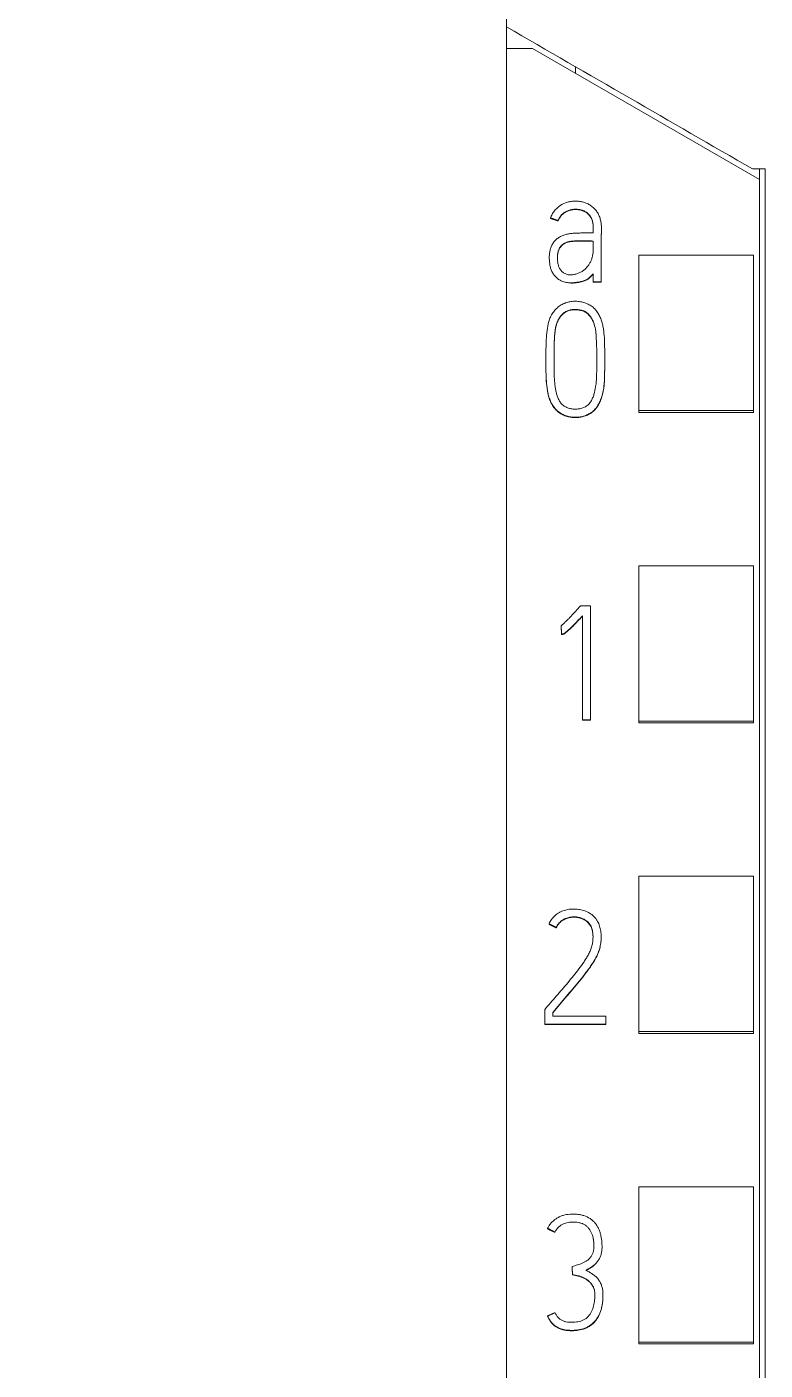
# Model space of a CAD drawing. Header units: millimetres. Extents: x 4134 to 7422, y 1400 to 3585.
# Drawn here: x 5137.9 to 5150.75, y 3337.47 to 3360.83 of the extents above; entities that cross this region are included whole.
import ezdxf

# ---------------------------------------------------------------- set-up
doc = ezdxf.new("R2010")
doc.units = ezdxf.units.MM
doc.layers.add('000-PI-Oprema', color=30, linetype='Continuous', lineweight=5)

# ---------------------------------------------------------------- blocks, each defined once
blk = doc.blocks.new('IM 155-5 PN ST - 6ES7155-5AA01-0AB0')
at = {"color": 0, "linetype": 'ByBlock', "lineweight": 0, "ltscale": 0.25}
blk.add_lwpolyline([(0, 147.007), (34.8, 147.007), (34.8, 0), (0, 0), (0, 147.007)], dxfattribs=at)
at = {"layer": '000-PI-Oprema', "color": 0, "linetype": 'ByBlock', "lineweight": 0}
blk.add_open_spline([(34.8, 8.007), (34.8, 8.859), (34.8, 10.524), (34.8, 12.857), (34.8, 14.973), (34.8, 17.743), (34.8, 21.643), (34.8, 27.557), (34.8, 37.017), (34.8, 50.127), (34.8, 67.357), (34.8, 85.999), (34.8, 103.048), (34.8, 118.245), (34.8, 128.598), (34.8, 136.94), (34.8, 141.966), (34.8, 145.414), (34.8, 147.007)], degree=3, knots=[0, 0, 0, 0, 0.018357, 0.035822, 0.050221, 0.063898, 0.09543, 0.134182, 0.191169, 0.299064, 0.416456, 0.562341, 0.701008, 0.784589, 0.890964, 0.925157, 0.965428, 1, 1, 1, 1], dxfattribs=at)
blk = doc.blocks.new('S7-1500 DI HF - 6ES7521-1BL00-0AB0')
at = {"layer": '000-PI-Oprema', "color": 0, "linetype": 'ByBlock', "lineweight": 0}
for p, q in [((0, 134.961), (0, 134.681)), ((0, 134.681), (0, 21.262)), ((0.45, 134.681), (0, 134.681)), ((0.45, 134.681), (4.4, 132.4)), ((1.2, 134.248), (1.2, 134.365)), ((4.5, 132.586), (4.278, 132.586)), ((4.5, 132.586), (4.278, 132.586)), ((4.4, 132.586), (4.4, 132.4)), ((4.4, 132.4), (4.4, 23.585)), ((0.768, 131.731), (0.768, 131.725)), ((0.901, 131.687), (0.901, 131.68)), ((1.508, 131.331), (1.508, 131.193)), ((1.652, 131.53), (1.652, 131.536)), ((2.3, 128.383), (2.3, 131.086)), ((4.3, 131.086), (2.3, 131.086)), ((4.3, 128.383), (4.3, 131.086)), ((0.745, 131.041), (0.745, 131.035)), ((1.508, 130.762), (1.508, 130.619)), ((1.508, 130.619), (1.508, 130.613)), ((1.508, 130.619), (1.65, 130.619)), ((1.65, 130.613), (1.508, 130.613)), ((1.65, 130.619), (1.65, 130.613)), ((0.685, 129.287), (0.685, 129.281)), ((1.709, 129.239), (1.709, 129.245)), ((2.3, 128.349), (2.3, 128.383)), ((4.3, 128.383), (2.3, 128.383)), ((4.3, 128.349), (2.3, 128.349)), ((4.3, 128.349), (4.3, 128.383)), ((2.3, 122.981), (2.3, 125.684)), ((4.3, 125.684), (2.3, 125.684)), ((4.3, 122.981), (4.3, 125.684)), ((1.461, 124.984), (1.286, 124.984)), ((1.322, 124.813), (1.322, 123.002)), ((1.461, 123.002), (1.461, 124.984)), ((0.95, 124.639), (0.95, 124.633)), ((0.959, 124.493), (0.959, 124.486)), ((1.322, 123.002), (1.461, 123.002)), ((1.322, 123.002), (1.322, 122.996)), ((1.461, 122.996), (1.322, 122.996)), ((1.461, 123.002), (1.461, 122.996)), ((2.3, 122.949), (2.3, 122.981)), ((4.3, 122.981), (2.3, 122.981)), ((4.3, 122.949), (2.3, 122.949)), ((4.3, 122.949), (4.3, 122.981)), ((2.3, 117.58), (2.3, 120.283)), ((4.3, 120.283), (2.3, 120.283)), ((4.3, 117.58), (4.3, 120.283)), ((0.74, 119.455), (0.74, 119.449)), ((0.865, 119.392), (0.865, 119.386)), ((1.647, 119.224), (1.647, 119.23)), ((0.665, 117.964), (0.665, 117.71)), ((0.804, 117.848), (0.804, 117.914)), ((1.73, 117.848), (0.804, 117.848)), ((1.73, 117.71), (1.73, 117.848)), ((0.665, 117.71), (0.665, 117.704)), ((0.665, 117.71), (1.73, 117.71)), ((1.73, 117.704), (0.665, 117.704)), ((1.73, 117.71), (1.73, 117.704)), ((2.3, 117.549), (2.3, 117.58)), ((4.3, 117.58), (2.3, 117.58)), ((4.3, 117.549), (2.3, 117.549)), ((4.3, 117.549), (4.3, 117.58)), ((2.3, 112.178), (2.3, 114.881)), ((4.3, 114.881), (2.3, 114.881)), ((4.3, 112.178), (4.3, 114.881)), ((0.716, 114.157), (0.716, 114.151)), ((0.844, 114.094), (0.844, 114.088)), ((1.662, 113.84), (1.662, 113.846)), ((1.141, 113.494), (1.141, 113.488)), ((1.149, 113.356), (1.149, 113.35)), ((1.679, 112.99), (1.679, 112.996)), ((0.716, 112.635), (0.716, 112.629)), ((2.3, 112.149), (2.3, 112.178)), ((4.3, 112.178), (2.3, 112.178)), ((4.3, 112.149), (2.3, 112.149)), ((4.3, 112.149), (4.3, 112.178))]:
    blk.add_line(p, q, dxfattribs=at)
for points in [[(4.278, 132.586), (2.852, 133.409), (1.426, 134.232), (0, 135.056)], [(1.652, 131.53), (1.652, 131.503), (1.651, 131.476), (1.65, 131.45)]]:
    blk.add_open_spline(points, degree=3, dxfattribs=at)
for points, knots in [([(4.5, 132.586), (4.5, 129.542), (4.5, 119.972), (4.5, 105.802), (4.5, 91.235), (4.5, 77.025), (4.5, 62.731), (4.5, 47.245), (4.5, 34.605), (4.5, 26.64), (4.5, 23.299)], [0, 0, 0, 0, 0.083934, 0.263736, 0.389889, 0.484142, 0.653794, 0.78188, 0.908517, 1, 1, 1, 1]), ([(1.65, 130.619), (1.65, 130.712), (1.65, 130.804), (1.65, 130.944), (1.65, 130.99), (1.65, 131.083), (1.65, 131.129), (1.65, 131.199), (1.65, 131.222), (1.649, 131.268), (1.649, 131.315), (1.649, 131.361), (1.649, 131.407), (1.65, 131.431), (1.651, 131.5), (1.653, 131.547), (1.649, 131.616), (1.647, 131.639), (1.639, 131.685), (1.634, 131.708), (1.62, 131.752), (1.611, 131.773), (1.596, 131.805), (1.59, 131.815), (1.578, 131.835), (1.571, 131.844), (1.551, 131.872), (1.535, 131.889), (1.51, 131.913), (1.501, 131.921), (1.483, 131.936), (1.473, 131.942), (1.444, 131.962), (1.424, 131.973), (1.392, 131.988), (1.381, 131.992), (1.359, 132), (1.348, 132.004), (1.315, 132.013), (1.292, 132.018), (1.257, 132.023), (1.245, 132.024), (1.222, 132.026), (1.21, 132.026), (1.176, 132.026), (1.152, 132.024), (1.118, 132.019), (1.106, 132.017), (1.083, 132.012), (1.072, 132.009), (1.016, 131.993), (0.974, 131.973), (0.915, 131.934), (0.897, 131.92), (0.863, 131.889), (0.847, 131.872), (0.826, 131.844), (0.819, 131.835), (0.806, 131.815), (0.789, 131.785), (0.775, 131.753), (0.768, 131.731)], [0, 0, 0, 0, 0.125, 0.125, 0.1875, 0.1875, 0.25, 0.25, 0.28125, 0.28125, 0.3125, 0.34375, 0.34375, 0.375, 0.375, 0.4375, 0.4375, 0.46875, 0.46875, 0.5, 0.5, 0.53125, 0.53125, 0.546875, 0.546875, 0.5625, 0.5625, 0.59375, 0.59375, 0.609375, 0.609375, 0.625, 0.625, 0.65625, 0.65625, 0.671875, 0.671875, 0.6875, 0.6875, 0.71875, 0.71875, 0.734375, 0.734375, 0.75, 0.75, 0.78125, 0.78125, 0.796875, 0.796875, 0.8125, 0.8125, 0.875, 0.875, 0.90625, 0.90625, 0.9375, 0.9375, 0.953125, 0.953125, 0.96875, 1, 1, 1, 1]), ([(0.901, 131.687), (0.907, 131.706), (0.916, 131.725), (0.931, 131.751), (0.937, 131.759), (0.95, 131.776), (0.956, 131.783), (0.978, 131.805), (0.994, 131.818), (1.029, 131.84), (1.047, 131.849), (1.084, 131.865), (1.104, 131.871), (1.144, 131.88), (1.164, 131.883), (1.195, 131.885), (1.205, 131.885), (1.226, 131.884), (1.236, 131.883), (1.267, 131.88), (1.287, 131.876), (1.316, 131.867), (1.325, 131.864), (1.344, 131.856), (1.354, 131.852), (1.381, 131.837), (1.398, 131.826), (1.421, 131.805), (1.428, 131.798), (1.442, 131.783), (1.455, 131.767), (1.466, 131.75), (1.476, 131.732), (1.48, 131.723), (1.492, 131.695), (1.498, 131.675), (1.503, 131.645), (1.505, 131.635), (1.507, 131.614), (1.507, 131.604), (1.508, 131.574), (1.508, 131.553), (1.508, 131.512), (1.508, 131.492), (1.508, 131.471)], [0, 0, 0, 0, 0.0625, 0.0625, 0.09375, 0.09375, 0.125, 0.125, 0.1875, 0.1875, 0.25, 0.25, 0.3125, 0.3125, 0.375, 0.375, 0.40625, 0.40625, 0.4375, 0.4375, 0.5, 0.5, 0.53125, 0.53125, 0.5625, 0.5625, 0.625, 0.625, 0.65625, 0.65625, 0.6875, 0.71875, 0.71875, 0.75, 0.75, 0.8125, 0.8125, 0.84375, 0.84375, 0.875, 0.875, 0.9375, 0.9375, 1, 1, 1, 1]), ([(1.508, 131.558), (1.508, 131.568), (1.508, 131.578), (1.508, 131.598), (1.507, 131.608), (1.505, 131.628), (1.503, 131.638), (1.498, 131.668), (1.492, 131.688), (1.481, 131.716), (1.476, 131.725), (1.466, 131.743), (1.455, 131.761), (1.442, 131.776), (1.429, 131.791), (1.421, 131.799), (1.398, 131.819), (1.382, 131.831), (1.355, 131.845), (1.345, 131.85), (1.326, 131.857), (1.307, 131.864), (1.287, 131.869), (1.267, 131.873), (1.257, 131.875), (1.226, 131.878), (1.205, 131.879), (1.175, 131.877), (1.165, 131.877), (1.144, 131.874), (1.134, 131.872), (1.104, 131.865), (1.085, 131.859), (1.056, 131.847), (1.047, 131.843), (1.029, 131.833), (1.02, 131.828), (0.994, 131.812), (0.978, 131.799), (0.956, 131.777), (0.949, 131.769), (0.937, 131.753), (0.926, 131.736), (0.916, 131.718), (0.908, 131.7), (0.904, 131.69), (0.901, 131.68)], [0, 0, 0, 0, 0.033132, 0.033132, 0.067663, 0.067663, 0.102194, 0.102194, 0.171256, 0.171256, 0.205787, 0.205787, 0.240318, 0.274849, 0.274849, 0.30938, 0.30938, 0.378442, 0.378442, 0.412973, 0.412973, 0.447504, 0.482035, 0.482035, 0.516566, 0.516566, 0.585628, 0.585628, 0.620159, 0.620159, 0.65469, 0.65469, 0.723752, 0.723752, 0.758283, 0.758283, 0.792814, 0.792814, 0.861876, 0.861876, 0.896407, 0.896407, 0.930938, 0.965469, 0.965469, 1, 1, 1, 1]), ([(1.508, 131.471), (1.464, 131.472), (1.42, 131.472), (1.354, 131.472), (1.332, 131.471), (1.288, 131.471), (1.244, 131.47), (1.2, 131.468), (1.156, 131.465), (1.134, 131.462), (1.09, 131.457), (1.068, 131.453), (1.036, 131.445), (1.026, 131.443), (1.004, 131.436), (0.994, 131.433), (0.963, 131.421), (0.943, 131.412), (0.906, 131.39), (0.888, 131.377), (0.854, 131.349), (0.839, 131.333), (0.812, 131.299), (0.801, 131.28), (0.781, 131.241), (0.773, 131.22), (0.76, 131.179), (0.755, 131.157), (0.75, 131.125), (0.749, 131.114), (0.747, 131.092), (0.744, 131.06), (0.744, 131.027), (0.747, 130.984), (0.749, 130.962), (0.753, 130.93), (0.755, 130.919), (0.759, 130.897), (0.761, 130.887), (0.769, 130.855), (0.776, 130.834), (0.789, 130.804), (0.794, 130.794), (0.804, 130.775), (0.81, 130.765), (0.828, 130.738), (0.841, 130.721), (0.864, 130.698), (0.872, 130.69), (0.889, 130.676), (0.898, 130.67), (0.926, 130.652), (0.945, 130.642), (0.976, 130.629), (0.986, 130.626), (1.008, 130.619), (1.018, 130.616), (1.05, 130.609), (1.072, 130.606), (1.116, 130.604), (1.138, 130.604), (1.182, 130.607), (1.204, 130.61), (1.247, 130.616), (1.269, 130.62), (1.301, 130.627), (1.312, 130.63), (1.333, 130.636), (1.343, 130.64), (1.374, 130.651), (1.394, 130.661), (1.422, 130.678), (1.431, 130.684), (1.448, 130.698), (1.456, 130.705), (1.48, 130.728), (1.495, 130.745), (1.508, 130.762)], [0, 0, 0, 0, 0.0625, 0.0625, 0.09375, 0.09375, 0.125, 0.15625, 0.15625, 0.1875, 0.1875, 0.21875, 0.21875, 0.234375, 0.234375, 0.25, 0.25, 0.28125, 0.28125, 0.3125, 0.3125, 0.34375, 0.34375, 0.375, 0.375, 0.40625, 0.40625, 0.4375, 0.4375, 0.453125, 0.453125, 0.46875, 0.5, 0.5, 0.53125, 0.53125, 0.546875, 0.546875, 0.5625, 0.5625, 0.59375, 0.59375, 0.609375, 0.609375, 0.625, 0.625, 0.65625, 0.65625, 0.671875, 0.671875, 0.6875, 0.6875, 0.71875, 0.71875, 0.734375, 0.734375, 0.75, 0.75, 0.78125, 0.78125, 0.8125, 0.8125, 0.84375, 0.84375, 0.875, 0.875, 0.890625, 0.890625, 0.90625, 0.90625, 0.9375, 0.9375, 0.953125, 0.953125, 0.96875, 0.96875, 1, 1, 1, 1]), ([(1.508, 131.193), (1.509, 131.153), (1.506, 131.114), (1.496, 131.067), (1.493, 131.057), (1.488, 131.038), (1.485, 131.029), (1.476, 131.001), (1.468, 130.983), (1.451, 130.948), (1.441, 130.931), (1.425, 130.907), (1.419, 130.899), (1.407, 130.883), (1.401, 130.876), (1.381, 130.854), (1.367, 130.841), (1.336, 130.816), (1.32, 130.806), (1.294, 130.791), (1.285, 130.786), (1.267, 130.778), (1.258, 130.774), (1.231, 130.763), (1.212, 130.757), (1.173, 130.748), (1.154, 130.745), (1.124, 130.743), (1.114, 130.743), (1.095, 130.744), (1.085, 130.744), (1.055, 130.749), (1.036, 130.755), (1.009, 130.768), (1.001, 130.773), (0.984, 130.784), (0.977, 130.79), (0.962, 130.803), (0.955, 130.81), (0.943, 130.825), (0.937, 130.834), (0.927, 130.85), (0.922, 130.859), (0.914, 130.877), (0.91, 130.886), (0.901, 130.914), (0.896, 130.933), (0.891, 130.962), (0.89, 130.972), (0.888, 130.991), (0.884, 131.04), (0.886, 131.089), (0.896, 131.137), (0.899, 131.147), (0.905, 131.165), (0.908, 131.175), (0.92, 131.202), (0.929, 131.22), (0.947, 131.243), (0.954, 131.251), (0.968, 131.265), (0.976, 131.271), (0.992, 131.283), (1, 131.288), (1.018, 131.297), (1.027, 131.301), (1.054, 131.313), (1.073, 131.318), (1.112, 131.327), (1.132, 131.329), (1.171, 131.333), (1.191, 131.334), (1.231, 131.335), (1.251, 131.335), (1.31, 131.336), (1.35, 131.337), (1.429, 131.336), (1.469, 131.334), (1.508, 131.331)], [0, 0, 0, 0, 0.0625, 0.0625, 0.078125, 0.078125, 0.09375, 0.09375, 0.125, 0.125, 0.15625, 0.15625, 0.171875, 0.171875, 0.1875, 0.1875, 0.21875, 0.21875, 0.25, 0.25, 0.265625, 0.265625, 0.28125, 0.28125, 0.3125, 0.3125, 0.34375, 0.34375, 0.359375, 0.359375, 0.375, 0.375, 0.40625, 0.40625, 0.421875, 0.421875, 0.4375, 0.4375, 0.453125, 0.453125, 0.46875, 0.46875, 0.484375, 0.484375, 0.5, 0.5, 0.53125, 0.53125, 0.546875, 0.546875, 0.5625, 0.625, 0.625, 0.640625, 0.640625, 0.65625, 0.65625, 0.6875, 0.6875, 0.703125, 0.703125, 0.71875, 0.71875, 0.734375, 0.734375, 0.75, 0.75, 0.78125, 0.78125, 0.8125, 0.8125, 0.84375, 0.84375, 0.875, 0.875, 0.9375, 0.9375, 1, 1, 1, 1]), ([(1.508, 131.325), (1.469, 131.327), (1.431, 131.329), (1.354, 131.331), (1.315, 131.33), (1.257, 131.329), (1.238, 131.329), (1.2, 131.328), (1.18, 131.327), (1.142, 131.324), (1.123, 131.322), (1.094, 131.317), (1.084, 131.315), (1.065, 131.31), (1.056, 131.307), (1.028, 131.296), (1.01, 131.288), (0.985, 131.272), (0.977, 131.266), (0.962, 131.253), (0.955, 131.246), (0.942, 131.23), (0.936, 131.222), (0.925, 131.205), (0.921, 131.197), (0.912, 131.179), (0.909, 131.17), (0.902, 131.151), (0.899, 131.141), (0.889, 131.1), (0.885, 131.068), (0.885, 131.035)], [0, 0, 0, 0, 0.14645, 0.14645, 0.292901, 0.292901, 0.366126, 0.366126, 0.439351, 0.439351, 0.512576, 0.512576, 0.549189, 0.549189, 0.585802, 0.585802, 0.659027, 0.659027, 0.695639, 0.695639, 0.732252, 0.732252, 0.768865, 0.768865, 0.805477, 0.805477, 0.84209, 0.84209, 0.878702, 0.878702, 1, 1, 1, 1]), ([(1.508, 130.756), (1.495, 130.739), (1.48, 130.722), (1.457, 130.7), (1.449, 130.692), (1.431, 130.679), (1.422, 130.672), (1.395, 130.655), (1.375, 130.645), (1.334, 130.63), (1.313, 130.624), (1.27, 130.614), (1.249, 130.61), (1.206, 130.604), (1.173, 130.6), (1.14, 130.598), (1.128, 130.598)], [0, 0, 0, 0, 0.15321, 0.15321, 0.229815, 0.229815, 0.306419, 0.306419, 0.459629, 0.459629, 0.612839, 0.612839, 0.766049, 0.766049, 0.919258, 1, 1, 1, 1]), ([(1.026, 130.255), (1.052, 130.264), (1.078, 130.271), (1.131, 130.281), (1.157, 130.283), (1.212, 130.284), (1.239, 130.282), (1.292, 130.275), (1.318, 130.269), (1.371, 130.254), (1.396, 130.245), (1.432, 130.227), (1.444, 130.221), (1.467, 130.207), (1.479, 130.2), (1.511, 130.175), (1.53, 130.157), (1.557, 130.126), (1.565, 130.116), (1.581, 130.094), (1.588, 130.083), (1.609, 130.048), (1.621, 130.024), (1.642, 129.976), (1.651, 129.95), (1.663, 129.912), (1.667, 129.899), (1.673, 129.873), (1.682, 129.834), (1.697, 129.743), (1.702, 129.664), (1.707, 129.558), (1.708, 129.506), (1.709, 129.4), (1.709, 129.347), (1.709, 129.241), (1.709, 129.136), (1.708, 129.03), (1.704, 128.925), (1.702, 128.872), (1.691, 128.767), (1.682, 128.715), (1.665, 128.65), (1.661, 128.637), (1.653, 128.611), (1.649, 128.598), (1.635, 128.561), (1.624, 128.536), (1.605, 128.5), (1.599, 128.488), (1.585, 128.465), (1.577, 128.454), (1.554, 128.421), (1.537, 128.401), (1.508, 128.373), (1.497, 128.364), (1.476, 128.348), (1.464, 128.34), (1.43, 128.319), (1.406, 128.307), (1.368, 128.293), (1.355, 128.289), (1.328, 128.281), (1.315, 128.278), (1.275, 128.271), (1.249, 128.268), (1.195, 128.266), (1.167, 128.267), (1.113, 128.273), (1.087, 128.278), (1.048, 128.288), (1.035, 128.292), (1.009, 128.302), (0.997, 128.307), (0.96, 128.324), (0.937, 128.338), (0.904, 128.362), (0.893, 128.37), (0.873, 128.388), (0.863, 128.398), (0.836, 128.428), (0.82, 128.45), (0.798, 128.484), (0.791, 128.496), (0.778, 128.519), (0.772, 128.531), (0.756, 128.568), (0.746, 128.593), (0.734, 128.632), (0.731, 128.645), (0.724, 128.671), (0.721, 128.684), (0.713, 128.723), (0.709, 128.75), (0.691, 128.882), (0.688, 128.989), (0.686, 129.149), (0.685, 129.202), (0.685, 129.309), (0.685, 129.362), (0.687, 129.469), (0.688, 129.522), (0.693, 129.629), (0.696, 129.682), (0.707, 129.787), (0.714, 129.84), (0.733, 129.918), (0.74, 129.944), (0.754, 129.983), (0.759, 129.996), (0.77, 130.02), (0.776, 130.033), (0.796, 130.068), (0.811, 130.091), (0.837, 130.123), (0.846, 130.133), (0.865, 130.153), (0.875, 130.162), (0.906, 130.189), (0.928, 130.205), (0.964, 130.226), (0.976, 130.233), (0.994, 130.242), (1.004, 130.246), (1.013, 130.25), (1.02, 130.252), (1.023, 130.254), (1.026, 130.255)], [0, 0, 0, 0, 0.015625, 0.015625, 0.03125, 0.03125, 0.046875, 0.046875, 0.0625, 0.0625, 0.078125, 0.078125, 0.085937, 0.085937, 0.09375, 0.09375, 0.109375, 0.109375, 0.117187, 0.117187, 0.125, 0.125, 0.140625, 0.140625, 0.15625, 0.15625, 0.164062, 0.164062, 0.171875, 0.1875, 0.21875, 0.21875, 0.25, 0.25, 0.28125, 0.28125, 0.3125, 0.34375, 0.34375, 0.375, 0.375, 0.40625, 0.40625, 0.414062, 0.414062, 0.421875, 0.421875, 0.4375, 0.4375, 0.445312, 0.445312, 0.453125, 0.453125, 0.46875, 0.46875, 0.476562, 0.476562, 0.484375, 0.484375, 0.5, 0.5, 0.507812, 0.507812, 0.515625, 0.515625, 0.53125, 0.53125, 0.546875, 0.546875, 0.5625, 0.5625, 0.570312, 0.570312, 0.578125, 0.578125, 0.59375, 0.59375, 0.601562, 0.601562, 0.609375, 0.609375, 0.625, 0.625, 0.632812, 0.632812, 0.640625, 0.640625, 0.65625, 0.65625, 0.664062, 0.664062, 0.671875, 0.671875, 0.6875, 0.6875, 0.75, 0.75, 0.78125, 0.78125, 0.8125, 0.8125, 0.84375, 0.84375, 0.875, 0.875, 0.90625, 0.90625, 0.921875, 0.921875, 0.929687, 0.929687, 0.9375, 0.9375, 0.953125, 0.953125, 0.960937, 0.960937, 0.96875, 0.96875, 0.984375, 0.984375, 0.992187, 0.992187, 0.996094, 0.998047, 0.998047, 1, 1, 1, 1]), ([(1.369, 130.103), (1.389, 130.092), (1.407, 130.078), (1.439, 130.047), (1.453, 130.029), (1.478, 129.992), (1.489, 129.973), (1.508, 129.933), (1.517, 129.912), (1.538, 129.848), (1.547, 129.805), (1.555, 129.739), (1.557, 129.717), (1.561, 129.672), (1.562, 129.65), (1.567, 129.539), (1.57, 129.45), (1.571, 129.272), (1.57, 129.183), (1.569, 129.049), (1.568, 128.982), (1.564, 128.916), (1.561, 128.871), (1.558, 128.849), (1.55, 128.783), (1.542, 128.739), (1.525, 128.675), (1.519, 128.653), (1.504, 128.611), (1.495, 128.591), (1.48, 128.561), (1.474, 128.551), (1.462, 128.532), (1.456, 128.523), (1.435, 128.497), (1.419, 128.481), (1.392, 128.461), (1.382, 128.455), (1.363, 128.444), (1.353, 128.439), (1.332, 128.43), (1.321, 128.427), (1.3, 128.42), (1.289, 128.417), (1.256, 128.411), (1.234, 128.408), (1.2, 128.407), (1.189, 128.407), (1.166, 128.408), (1.155, 128.409), (1.122, 128.414), (1.1, 128.418), (1.068, 128.429), (1.057, 128.433), (1.037, 128.442), (1.017, 128.452), (0.998, 128.464), (0.98, 128.478), (0.972, 128.486), (0.957, 128.502), (0.949, 128.51), (0.936, 128.528), (0.93, 128.538), (0.913, 128.567), (0.903, 128.587), (0.886, 128.628), (0.879, 128.649), (0.867, 128.692), (0.862, 128.714), (0.853, 128.757), (0.842, 128.822), (0.836, 128.887), (0.828, 129.019), (0.827, 129.106), (0.827, 129.238), (0.827, 129.282), (0.828, 129.37), (0.828, 129.414), (0.829, 129.502), (0.83, 129.546), (0.834, 129.634), (0.837, 129.677), (0.845, 129.765), (0.851, 129.808), (0.864, 129.862), (0.867, 129.873), (0.873, 129.894), (0.877, 129.904), (0.888, 129.935), (0.897, 129.955), (0.919, 129.993), (0.931, 130.012), (0.959, 130.046), (0.974, 130.061), (1, 130.083), (1.009, 130.089), (1.027, 130.102), (1.037, 130.107), (1.057, 130.117), (1.067, 130.121), (1.088, 130.128), (1.099, 130.131), (1.131, 130.138), (1.153, 130.14), (1.187, 130.141), (1.198, 130.141), (1.22, 130.14), (1.231, 130.139), (1.264, 130.136), (1.286, 130.132), (1.318, 130.124), (1.329, 130.12), (1.344, 130.115), (1.352, 130.111), (1.359, 130.108), (1.364, 130.105), (1.367, 130.104), (1.369, 130.103)], [0, 0, 0, 0, 0.015625, 0.015625, 0.03125, 0.03125, 0.046875, 0.046875, 0.0625, 0.0625, 0.09375, 0.09375, 0.109375, 0.109375, 0.125, 0.125, 0.1875, 0.1875, 0.25, 0.25, 0.28125, 0.296875, 0.296875, 0.3125, 0.3125, 0.34375, 0.34375, 0.359375, 0.359375, 0.375, 0.375, 0.382813, 0.382813, 0.390625, 0.390625, 0.40625, 0.40625, 0.414063, 0.414063, 0.421875, 0.421875, 0.429688, 0.429688, 0.4375, 0.4375, 0.453125, 0.453125, 0.460938, 0.460938, 0.46875, 0.46875, 0.484375, 0.484375, 0.492188, 0.492188, 0.5, 0.507813, 0.507813, 0.515625, 0.515625, 0.523438, 0.523438, 0.53125, 0.53125, 0.546875, 0.546875, 0.5625, 0.5625, 0.578125, 0.578125, 0.59375, 0.625, 0.625, 0.6875, 0.6875, 0.71875, 0.71875, 0.75, 0.75, 0.78125, 0.78125, 0.8125, 0.8125, 0.84375, 0.84375, 0.851563, 0.851563, 0.859375, 0.859375, 0.875, 0.875, 0.890625, 0.890625, 0.90625, 0.90625, 0.914063, 0.914063, 0.921875, 0.921875, 0.929688, 0.929688, 0.9375, 0.9375, 0.953125, 0.953125, 0.960938, 0.960938, 0.96875, 0.96875, 0.984375, 0.984375, 0.992188, 0.992188, 0.996094, 0.998047, 0.998047, 1, 1, 1, 1]), ([(1.369, 130.096), (1.349, 130.107), (1.329, 130.115), (1.296, 130.123), (1.285, 130.125), (1.263, 130.129), (1.252, 130.131), (1.219, 130.134), (1.196, 130.135), (1.152, 130.134), (1.13, 130.131), (1.097, 130.124), (1.086, 130.121), (1.065, 130.114), (1.054, 130.109), (1.034, 130.099), (1.025, 130.094), (1.006, 130.081), (0.997, 130.074), (0.98, 130.06), (0.972, 130.052), (0.956, 130.036), (0.949, 130.027), (0.928, 130.001), (0.916, 129.982), (0.9, 129.953), (0.895, 129.943), (0.886, 129.922), (0.882, 129.912), (0.87, 129.88), (0.864, 129.859), (0.85, 129.794), (0.844, 129.75), (0.836, 129.662), (0.833, 129.618), (0.83, 129.529), (0.829, 129.485), (0.828, 129.396), (0.828, 129.352), (0.827, 129.269), (0.827, 129.23), (0.827, 129.191)], [0, 0, 0, 0, 0.050638, 0.050638, 0.075957, 0.075957, 0.101276, 0.101276, 0.151914, 0.151914, 0.202552, 0.202552, 0.227871, 0.227871, 0.25319, 0.25319, 0.278509, 0.278509, 0.303828, 0.303828, 0.329147, 0.329147, 0.354466, 0.354466, 0.405104, 0.405104, 0.430423, 0.430423, 0.455742, 0.455742, 0.50638, 0.50638, 0.607656, 0.607656, 0.708933, 0.708933, 0.810209, 0.810209, 0.911485, 0.911485, 1, 1, 1, 1]), ([(1.571, 129.287), (1.571, 129.312), (1.571, 129.337), (1.57, 129.45), (1.567, 129.539), (1.561, 129.671), (1.558, 129.715), (1.546, 129.803), (1.537, 129.846), (1.516, 129.908), (1.508, 129.928), (1.494, 129.958), (1.488, 129.968), (1.477, 129.987), (1.466, 130.006), (1.452, 130.023), (1.438, 130.04), (1.431, 130.049), (1.415, 130.064), (1.406, 130.072), (1.393, 130.082), (1.388, 130.085), (1.379, 130.091), (1.374, 130.094), (1.369, 130.096)], [0, 0, 0, 0, 0.086827, 0.086827, 0.391218, 0.391218, 0.543414, 0.543414, 0.695609, 0.695609, 0.771707, 0.771707, 0.809756, 0.809756, 0.847805, 0.885853, 0.885853, 0.923902, 0.923902, 0.961951, 0.961951, 0.980976, 0.980976, 1, 1, 1, 1]), ([(0.685, 129.281), (0.685, 129.218), (0.686, 129.155), (0.687, 129.039), (0.688, 128.986), (0.693, 128.879), (0.698, 128.825), (0.712, 128.719), (0.722, 128.666), (0.742, 128.602), (0.746, 128.589), (0.755, 128.564), (0.76, 128.552), (0.777, 128.515), (0.789, 128.492), (0.81, 128.458), (0.818, 128.447), (0.834, 128.426), (0.843, 128.415), (0.869, 128.385), (0.889, 128.367), (0.921, 128.342), (0.932, 128.335), (0.956, 128.321), (0.968, 128.314), (1.004, 128.297), (1.029, 128.288), (1.068, 128.277), (1.081, 128.273), (1.108, 128.268), (1.121, 128.266), (1.161, 128.261), (1.188, 128.26), (1.229, 128.261), (1.243, 128.262), (1.269, 128.264), (1.283, 128.266), (1.322, 128.273), (1.348, 128.28), (1.386, 128.294), (1.399, 128.299), (1.423, 128.31), (1.435, 128.316), (1.47, 128.337), (1.492, 128.353), (1.522, 128.38), (1.531, 128.39), (1.549, 128.41), (1.566, 128.431), (1.581, 128.453), (1.595, 128.476), (1.602, 128.488), (1.621, 128.524), (1.632, 128.548), (1.651, 128.598), (1.659, 128.623), (1.673, 128.675), (1.679, 128.701), (1.689, 128.754), (1.693, 128.78), (1.702, 128.86), (1.704, 128.913), (1.708, 129.019), (1.708, 129.072), (1.709, 129.163), (1.709, 129.201), (1.709, 129.239)], [0, 0, 0, 0, 0.073866, 0.073866, 0.136839, 0.136839, 0.199811, 0.199811, 0.262783, 0.262783, 0.278526, 0.278526, 0.29427, 0.29427, 0.325756, 0.325756, 0.341499, 0.341499, 0.357242, 0.357242, 0.388728, 0.388728, 0.404471, 0.404471, 0.420214, 0.420214, 0.4517, 0.4517, 0.467443, 0.467443, 0.483186, 0.483186, 0.514673, 0.514673, 0.530416, 0.530416, 0.546159, 0.546159, 0.577645, 0.577645, 0.593388, 0.593388, 0.609131, 0.609131, 0.640617, 0.640617, 0.65636, 0.65636, 0.672103, 0.687846, 0.687846, 0.703589, 0.703589, 0.735076, 0.735076, 0.766562, 0.766562, 0.798048, 0.798048, 0.829534, 0.829534, 0.892506, 0.892506, 0.955479, 0.955479, 1, 1, 1, 1]), ([(1.286, 124.984), (1.26, 124.954), (1.233, 124.924), (1.178, 124.865), (1.151, 124.836), (1.11, 124.792), (1.096, 124.777), (1.068, 124.748), (1.054, 124.734), (1.025, 124.706), (1.011, 124.692), (0.981, 124.665), (0.966, 124.652), (0.95, 124.639)], [0, 0, 0, 0, 0.25, 0.25, 0.5, 0.5, 0.625, 0.625, 0.75, 0.75, 0.875, 0.875, 1, 1, 1, 1]), ([(0.959, 124.493), (0.964, 124.493), (0.969, 124.493), (0.979, 124.496), (0.984, 124.497), (0.994, 124.5), (0.999, 124.503), (1.008, 124.508), (1.012, 124.51), (1.024, 124.519), (1.033, 124.525), (1.049, 124.538), (1.056, 124.545), (1.079, 124.565), (1.094, 124.579), (1.124, 124.607), (1.138, 124.621), (1.182, 124.665), (1.21, 124.694), (1.266, 124.753), (1.294, 124.783), (1.322, 124.813)], [0, 0, 0, 0, 0.03125, 0.03125, 0.0625, 0.0625, 0.09375, 0.09375, 0.125, 0.125, 0.1875, 0.1875, 0.25, 0.25, 0.375, 0.375, 0.5, 0.5, 0.75, 0.75, 1, 1, 1, 1]), ([(1.322, 124.807), (1.294, 124.777), (1.266, 124.747), (1.21, 124.688), (1.182, 124.658), (1.138, 124.615), (1.124, 124.601), (1.094, 124.573), (1.079, 124.559), (1.056, 124.538), (1.048, 124.532), (1.032, 124.519), (1.024, 124.513), (1.012, 124.504), (1.007, 124.501), (0.999, 124.496), (0.994, 124.494), (0.984, 124.491), (0.979, 124.489), (0.969, 124.487), (0.964, 124.486), (0.959, 124.486)], [0, 0, 0, 0, 0.25, 0.25, 0.5, 0.5, 0.625, 0.625, 0.75, 0.75, 0.8125, 0.8125, 0.875, 0.875, 0.90625, 0.90625, 0.9375, 0.9375, 0.96875, 0.96875, 1, 1, 1, 1]), ([(0.804, 117.914), (0.843, 117.96), (0.881, 118.006), (0.959, 118.098), (0.999, 118.143), (1.077, 118.235), (1.116, 118.281), (1.193, 118.373), (1.232, 118.419), (1.308, 118.512), (1.346, 118.559), (1.4, 118.631), (1.418, 118.655), (1.453, 118.704), (1.47, 118.729), (1.504, 118.779), (1.52, 118.804), (1.55, 118.856), (1.564, 118.882), (1.583, 118.923), (1.589, 118.937), (1.6, 118.965), (1.605, 118.979), (1.62, 119.022), (1.627, 119.051), (1.638, 119.11), (1.642, 119.14), (1.646, 119.185), (1.646, 119.2), (1.647, 119.23), (1.647, 119.245), (1.645, 119.29), (1.642, 119.32), (1.634, 119.364), (1.63, 119.379), (1.623, 119.408), (1.618, 119.423), (1.608, 119.451), (1.602, 119.465), (1.588, 119.492), (1.581, 119.505), (1.569, 119.524), (1.565, 119.53), (1.556, 119.542), (1.551, 119.548), (1.537, 119.566), (1.526, 119.577), (1.505, 119.598), (1.494, 119.608), (1.476, 119.622), (1.47, 119.627), (1.457, 119.635), (1.451, 119.639), (1.418, 119.658), (1.39, 119.671), (1.347, 119.685), (1.332, 119.69), (1.303, 119.698), (1.288, 119.701), (1.258, 119.706), (1.243, 119.708), (1.213, 119.711), (1.198, 119.712), (1.168, 119.712), (1.153, 119.712), (1.123, 119.711), (1.107, 119.71), (1.062, 119.704), (1.032, 119.698), (0.989, 119.685), (0.975, 119.68), (0.954, 119.67), (0.947, 119.667), (0.933, 119.66), (0.927, 119.657), (0.894, 119.638), (0.87, 119.62), (0.836, 119.59), (0.825, 119.579), (0.804, 119.557), (0.795, 119.545), (0.768, 119.509), (0.752, 119.483), (0.74, 119.455)], [0, 0, 0, 0, 0.0625, 0.0625, 0.125, 0.125, 0.1875, 0.1875, 0.25, 0.25, 0.3125, 0.3125, 0.34375, 0.34375, 0.375, 0.375, 0.40625, 0.40625, 0.4375, 0.4375, 0.453125, 0.453125, 0.46875, 0.46875, 0.5, 0.5, 0.53125, 0.53125, 0.546875, 0.546875, 0.5625, 0.5625, 0.59375, 0.59375, 0.609375, 0.609375, 0.625, 0.625, 0.640625, 0.640625, 0.65625, 0.65625, 0.664062, 0.664062, 0.671875, 0.671875, 0.6875, 0.6875, 0.703125, 0.703125, 0.710937, 0.710937, 0.71875, 0.71875, 0.75, 0.75, 0.765625, 0.765625, 0.78125, 0.78125, 0.796875, 0.796875, 0.8125, 0.8125, 0.828125, 0.828125, 0.84375, 0.84375, 0.875, 0.875, 0.890625, 0.890625, 0.898437, 0.898437, 0.90625, 0.90625, 0.9375, 0.9375, 0.953125, 0.953125, 0.96875, 0.96875, 1, 1, 1, 1]), ([(0.865, 119.392), (0.876, 119.415), (0.89, 119.437), (0.914, 119.467), (0.922, 119.477), (0.941, 119.495), (0.951, 119.503), (0.982, 119.526), (1.005, 119.538), (1.054, 119.558), (1.079, 119.565), (1.117, 119.572), (1.129, 119.574), (1.155, 119.576), (1.168, 119.577), (1.207, 119.577), (1.233, 119.574), (1.271, 119.565), (1.283, 119.562), (1.308, 119.553), (1.32, 119.548), (1.355, 119.532), (1.377, 119.518), (1.408, 119.494), (1.417, 119.485), (1.435, 119.466), (1.443, 119.456), (1.454, 119.44), (1.458, 119.435), (1.465, 119.424), (1.474, 119.406), (1.481, 119.388), (1.489, 119.364), (1.492, 119.351), (1.498, 119.326), (1.5, 119.313), (1.503, 119.287), (1.504, 119.275), (1.505, 119.249), (1.506, 119.236), (1.505, 119.21), (1.505, 119.197), (1.503, 119.171), (1.502, 119.159), (1.497, 119.12), (1.492, 119.095), (1.482, 119.058), (1.478, 119.045), (1.47, 119.021), (1.465, 119.009), (1.451, 118.973), (1.44, 118.95), (1.416, 118.904), (1.403, 118.882), (1.377, 118.839), (1.363, 118.817), (1.32, 118.753), (1.29, 118.712), (1.198, 118.589), (1.133, 118.509), (1.034, 118.392), (1, 118.353), (0.934, 118.274), (0.9, 118.236), (0.833, 118.158), (0.799, 118.119), (0.732, 118.042), (0.698, 118.003), (0.665, 117.964)], [0, 0, 0, 0, 0.03125, 0.03125, 0.046875, 0.046875, 0.0625, 0.0625, 0.09375, 0.09375, 0.125, 0.125, 0.140625, 0.140625, 0.15625, 0.15625, 0.1875, 0.1875, 0.203125, 0.203125, 0.21875, 0.21875, 0.25, 0.25, 0.265625, 0.265625, 0.28125, 0.28125, 0.289062, 0.289062, 0.296875, 0.3125, 0.3125, 0.328125, 0.328125, 0.34375, 0.34375, 0.359375, 0.359375, 0.375, 0.375, 0.390625, 0.390625, 0.40625, 0.40625, 0.4375, 0.4375, 0.453125, 0.453125, 0.46875, 0.46875, 0.5, 0.5, 0.53125, 0.53125, 0.5625, 0.5625, 0.625, 0.625, 0.75, 0.75, 0.8125, 0.8125, 0.875, 0.875, 0.9375, 0.9375, 1, 1, 1, 1]), ([(1.506, 119.221), (1.506, 119.231), (1.505, 119.242), (1.504, 119.265), (1.503, 119.278), (1.5, 119.303), (1.498, 119.316), (1.493, 119.341), (1.49, 119.354), (1.482, 119.379), (1.477, 119.391), (1.469, 119.409), (1.466, 119.414), (1.46, 119.426), (1.456, 119.431), (1.438, 119.458), (1.42, 119.477), (1.395, 119.498), (1.39, 119.502), (1.379, 119.51), (1.363, 119.521), (1.335, 119.536), (1.311, 119.546), (1.286, 119.555), (1.273, 119.558), (1.235, 119.567), (1.209, 119.57), (1.157, 119.571), (1.131, 119.569), (1.093, 119.562), (1.08, 119.559), (1.055, 119.552), (1.043, 119.547), (1.018, 119.538), (1.007, 119.532), (0.984, 119.52), (0.973, 119.513), (0.941, 119.49), (0.922, 119.472), (0.898, 119.442), (0.891, 119.431), (0.877, 119.409), (0.87, 119.397), (0.865, 119.386)], [0, 0, 0, 0, 0.034222, 0.034222, 0.076212, 0.076212, 0.118203, 0.118203, 0.160193, 0.160193, 0.202183, 0.202183, 0.223179, 0.223179, 0.244174, 0.244174, 0.328155, 0.328155, 0.34915, 0.34915, 0.370145, 0.412135, 0.454126, 0.454126, 0.496116, 0.496116, 0.580097, 0.580097, 0.664077, 0.664077, 0.706068, 0.706068, 0.748058, 0.748058, 0.790048, 0.790048, 0.832039, 0.832039, 0.916019, 0.916019, 0.95801, 0.95801, 1, 1, 1, 1]), ([(1.647, 119.224), (1.647, 119.218), (1.647, 119.212), (1.646, 119.192), (1.646, 119.177), (1.642, 119.132), (1.638, 119.102), (1.626, 119.043), (1.619, 119.014), (1.605, 118.971), (1.6, 118.957), (1.588, 118.929), (1.582, 118.915), (1.563, 118.874), (1.549, 118.848), (1.519, 118.796), (1.503, 118.771), (1.47, 118.721), (1.452, 118.697), (1.417, 118.648), (1.4, 118.624), (1.345, 118.552), (1.307, 118.505), (1.231, 118.412), (1.193, 118.366), (1.116, 118.274), (1.077, 118.228), (0.998, 118.137), (0.959, 118.091), (0.881, 118), (0.842, 117.954), (0.804, 117.908)], [0, 0, 0, 0, 0.010489, 0.010489, 0.038761, 0.038761, 0.095304, 0.095304, 0.151848, 0.151848, 0.180119, 0.180119, 0.208391, 0.208391, 0.264935, 0.264935, 0.321478, 0.321478, 0.378022, 0.378022, 0.434565, 0.434565, 0.547652, 0.547652, 0.660739, 0.660739, 0.773826, 0.773826, 0.886913, 0.886913, 1, 1, 1, 1]), ([(1.379, 113.431), (1.397, 113.44), (1.415, 113.449), (1.449, 113.469), (1.467, 113.479), (1.491, 113.496), (1.5, 113.501), (1.515, 113.513), (1.523, 113.52), (1.538, 113.533), (1.545, 113.54), (1.56, 113.554), (1.567, 113.562), (1.586, 113.585), (1.598, 113.601), (1.614, 113.627), (1.618, 113.636), (1.627, 113.654), (1.631, 113.663), (1.642, 113.692), (1.648, 113.711), (1.656, 113.75), (1.659, 113.77), (1.662, 113.81), (1.662, 113.83), (1.662, 113.871), (1.661, 113.891), (1.657, 113.95), (1.652, 113.99), (1.639, 114.049), (1.634, 114.069), (1.621, 114.107), (1.607, 114.144), (1.588, 114.18), (1.567, 114.215), (1.555, 114.231), (1.53, 114.262), (1.509, 114.284), (1.486, 114.304), (1.47, 114.316), (1.462, 114.322), (1.42, 114.35), (1.383, 114.367), (1.335, 114.383), (1.325, 114.386), (1.306, 114.391), (1.276, 114.397), (1.226, 114.404), (1.186, 114.406), (1.145, 114.406), (1.125, 114.406), (1.065, 114.401), (1.025, 114.395), (0.977, 114.381), (0.967, 114.378), (0.948, 114.371), (0.939, 114.367), (0.911, 114.355), (0.875, 114.336), (0.842, 114.313), (0.819, 114.294), (0.811, 114.287), (0.796, 114.273), (0.789, 114.266), (0.769, 114.243), (0.756, 114.228), (0.74, 114.202), (0.735, 114.194), (0.725, 114.176), (0.72, 114.167), (0.716, 114.157)], [0, 0, 0, 0, 0.03125, 0.03125, 0.0625, 0.0625, 0.078125, 0.078125, 0.09375, 0.09375, 0.109375, 0.109375, 0.125, 0.125, 0.15625, 0.15625, 0.171875, 0.171875, 0.1875, 0.1875, 0.21875, 0.21875, 0.25, 0.25, 0.28125, 0.28125, 0.3125, 0.3125, 0.375, 0.375, 0.40625, 0.40625, 0.4375, 0.46875, 0.46875, 0.5, 0.5, 0.53125, 0.546875, 0.546875, 0.5625, 0.5625, 0.625, 0.625, 0.640625, 0.640625, 0.65625, 0.6875, 0.71875, 0.71875, 0.75, 0.75, 0.8125, 0.8125, 0.828125, 0.828125, 0.84375, 0.84375, 0.875, 0.90625, 0.90625, 0.921875, 0.921875, 0.9375, 0.9375, 0.96875, 0.96875, 0.984375, 0.984375, 1, 1, 1, 1]), ([(0.844, 114.094), (0.851, 114.109), (0.859, 114.123), (0.878, 114.15), (0.888, 114.163), (0.905, 114.18), (0.911, 114.186), (0.924, 114.197), (0.931, 114.202), (0.944, 114.212), (0.951, 114.216), (0.965, 114.225), (0.972, 114.229), (0.994, 114.239), (1.01, 114.245), (1.042, 114.255), (1.058, 114.258), (1.091, 114.264), (1.107, 114.265), (1.14, 114.268), (1.157, 114.268), (1.207, 114.267), (1.239, 114.264), (1.28, 114.254), (1.288, 114.252), (1.304, 114.247), (1.312, 114.244), (1.335, 114.235), (1.349, 114.227), (1.37, 114.214), (1.377, 114.209), (1.39, 114.199), (1.397, 114.194), (1.415, 114.177), (1.426, 114.165), (1.441, 114.145), (1.446, 114.138), (1.455, 114.124), (1.468, 114.103), (1.479, 114.081), (1.492, 114.051), (1.497, 114.035), (1.506, 114.003), (1.509, 113.987), (1.518, 113.939), (1.52, 113.906), (1.521, 113.856), (1.521, 113.84), (1.52, 113.807), (1.518, 113.79), (1.514, 113.766), (1.512, 113.758), (1.508, 113.742), (1.506, 113.734), (1.497, 113.711), (1.49, 113.696), (1.476, 113.675), (1.472, 113.668), (1.461, 113.655), (1.456, 113.649), (1.445, 113.636), (1.439, 113.63), (1.427, 113.619), (1.421, 113.613), (1.402, 113.598), (1.388, 113.589), (1.36, 113.572), (1.345, 113.564), (1.315, 113.55), (1.299, 113.544), (1.268, 113.533), (1.252, 113.528), (1.204, 113.514), (1.173, 113.504), (1.141, 113.494)], [0, 0, 0, 0, 0.03125, 0.03125, 0.0625, 0.0625, 0.078125, 0.078125, 0.09375, 0.09375, 0.109375, 0.109375, 0.125, 0.125, 0.15625, 0.15625, 0.1875, 0.1875, 0.21875, 0.21875, 0.25, 0.25, 0.3125, 0.3125, 0.328125, 0.328125, 0.34375, 0.34375, 0.375, 0.375, 0.390625, 0.390625, 0.40625, 0.40625, 0.4375, 0.4375, 0.453125, 0.453125, 0.46875, 0.5, 0.5, 0.53125, 0.53125, 0.5625, 0.5625, 0.625, 0.625, 0.65625, 0.65625, 0.6875, 0.6875, 0.703125, 0.703125, 0.71875, 0.71875, 0.75, 0.75, 0.765625, 0.765625, 0.78125, 0.78125, 0.796875, 0.796875, 0.8125, 0.8125, 0.84375, 0.84375, 0.875, 0.875, 0.90625, 0.90625, 0.9375, 0.9375, 1, 1, 1, 1]), ([(1.521, 113.851), (1.521, 113.855), (1.521, 113.859), (1.52, 113.896), (1.518, 113.929), (1.511, 113.972), (1.509, 113.983), (1.506, 113.994)], [0, 0, 0, 0, 0.087818, 0.087818, 0.771228, 0.771228, 1, 1, 1, 1]), ([(1.568, 113.557), (1.557, 113.545), (1.545, 113.533), (1.524, 113.515), (1.517, 113.508), (1.501, 113.496), (1.492, 113.49), (1.467, 113.474), (1.45, 113.463), (1.415, 113.443), (1.397, 113.434), (1.379, 113.425)], [0, 0, 0, 0, 0.218648, 0.218648, 0.348874, 0.348874, 0.479099, 0.479099, 0.739549, 0.739549, 1, 1, 1, 1]), ([(0.716, 112.635), (0.725, 112.616), (0.734, 112.597), (0.756, 112.561), (0.767, 112.544), (0.786, 112.519), (0.793, 112.511), (0.808, 112.496), (0.816, 112.488), (0.84, 112.468), (0.857, 112.456), (0.884, 112.44), (0.894, 112.435), (0.913, 112.426), (0.923, 112.422), (0.952, 112.41), (0.972, 112.404), (1.013, 112.394), (1.034, 112.39), (1.076, 112.386), (1.097, 112.385), (1.138, 112.384), (1.159, 112.384), (1.201, 112.386), (1.222, 112.388), (1.253, 112.393), (1.264, 112.395), (1.285, 112.399), (1.295, 112.401), (1.325, 112.409), (1.345, 112.415), (1.375, 112.427), (1.384, 112.431), (1.404, 112.44), (1.413, 112.445), (1.441, 112.46), (1.458, 112.472), (1.491, 112.497), (1.507, 112.511), (1.536, 112.541), (1.55, 112.557), (1.575, 112.591), (1.586, 112.609), (1.602, 112.636), (1.606, 112.645), (1.616, 112.664), (1.62, 112.674), (1.64, 112.723), (1.651, 112.763), (1.664, 112.824), (1.668, 112.844), (1.673, 112.886), (1.675, 112.907), (1.678, 112.949), (1.679, 112.97), (1.679, 113.011), (1.679, 113.032), (1.675, 113.073), (1.673, 113.094), (1.666, 113.125), (1.663, 113.135), (1.657, 113.156), (1.654, 113.166), (1.643, 113.195), (1.634, 113.214), (1.618, 113.242), (1.612, 113.251), (1.6, 113.268), (1.593, 113.277), (1.573, 113.301), (1.558, 113.316), (1.525, 113.343), (1.508, 113.355), (1.472, 113.379), (1.454, 113.39), (1.417, 113.411), (1.398, 113.421), (1.379, 113.431)], [0, 0, 0, 0, 0.03125, 0.03125, 0.0625, 0.0625, 0.078125, 0.078125, 0.09375, 0.09375, 0.125, 0.125, 0.140625, 0.140625, 0.15625, 0.15625, 0.1875, 0.1875, 0.21875, 0.21875, 0.25, 0.25, 0.28125, 0.28125, 0.3125, 0.3125, 0.328125, 0.328125, 0.34375, 0.34375, 0.375, 0.375, 0.390625, 0.390625, 0.40625, 0.40625, 0.4375, 0.4375, 0.46875, 0.46875, 0.5, 0.5, 0.53125, 0.53125, 0.546875, 0.546875, 0.5625, 0.5625, 0.625, 0.625, 0.65625, 0.65625, 0.6875, 0.6875, 0.71875, 0.71875, 0.75, 0.75, 0.78125, 0.78125, 0.796875, 0.796875, 0.8125, 0.8125, 0.84375, 0.84375, 0.859375, 0.859375, 0.875, 0.875, 0.90625, 0.90625, 0.9375, 0.9375, 0.96875, 0.96875, 1, 1, 1, 1]), ([(1.149, 113.356), (1.183, 113.351), (1.216, 113.343), (1.266, 113.329), (1.282, 113.324), (1.315, 113.312), (1.33, 113.306), (1.354, 113.294), (1.362, 113.29), (1.377, 113.282), (1.384, 113.277), (1.406, 113.263), (1.42, 113.253), (1.439, 113.236), (1.446, 113.23), (1.458, 113.218), (1.464, 113.211), (1.48, 113.191), (1.49, 113.178), (1.503, 113.155), (1.507, 113.148), (1.515, 113.132), (1.518, 113.124), (1.527, 113.099), (1.531, 113.083), (1.536, 113.049), (1.537, 113.031), (1.538, 112.997), (1.537, 112.98), (1.535, 112.928), (1.531, 112.894), (1.522, 112.844), (1.519, 112.827), (1.511, 112.793), (1.506, 112.777), (1.495, 112.744), (1.488, 112.728), (1.477, 112.705), (1.473, 112.697), (1.464, 112.682), (1.46, 112.675), (1.436, 112.639), (1.412, 112.614), (1.377, 112.588), (1.37, 112.583), (1.355, 112.574), (1.347, 112.57), (1.324, 112.559), (1.308, 112.552), (1.275, 112.541), (1.258, 112.537), (1.224, 112.531), (1.19, 112.526), (1.155, 112.525), (1.121, 112.525), (1.103, 112.525), (1.069, 112.528), (1.052, 112.531), (1.018, 112.537), (1.001, 112.542), (0.969, 112.555), (0.953, 112.563), (0.932, 112.577), (0.925, 112.583), (0.912, 112.594), (0.905, 112.6), (0.894, 112.612), (0.888, 112.619), (0.878, 112.633), (0.873, 112.64), (0.859, 112.662), (0.851, 112.677), (0.844, 112.693)], [0, 0, 0, 0, 0.0625, 0.0625, 0.09375, 0.09375, 0.125, 0.125, 0.140625, 0.140625, 0.15625, 0.15625, 0.1875, 0.1875, 0.203125, 0.203125, 0.21875, 0.21875, 0.25, 0.25, 0.265625, 0.265625, 0.28125, 0.28125, 0.3125, 0.3125, 0.34375, 0.34375, 0.375, 0.375, 0.4375, 0.4375, 0.46875, 0.46875, 0.5, 0.5, 0.53125, 0.53125, 0.546875, 0.546875, 0.5625, 0.5625, 0.625, 0.625, 0.640625, 0.640625, 0.65625, 0.65625, 0.6875, 0.6875, 0.71875, 0.71875, 0.75, 0.78125, 0.78125, 0.8125, 0.8125, 0.84375, 0.84375, 0.875, 0.875, 0.90625, 0.90625, 0.921875, 0.921875, 0.9375, 0.9375, 0.953125, 0.953125, 0.96875, 0.96875, 1, 1, 1, 1]), ([(1.537, 112.993), (1.537, 112.998), (1.537, 113.003), (1.537, 113.017), (1.537, 113.025), (1.535, 113.043), (1.535, 113.051), (1.531, 113.077), (1.527, 113.094), (1.518, 113.118), (1.515, 113.126), (1.507, 113.141), (1.503, 113.149), (1.49, 113.171), (1.48, 113.185), (1.458, 113.212), (1.446, 113.224), (1.42, 113.247), (1.406, 113.257), (1.377, 113.276), (1.362, 113.284), (1.331, 113.299), (1.315, 113.306), (1.283, 113.318), (1.266, 113.323), (1.217, 113.337), (1.183, 113.345), (1.149, 113.35)], [0, 0, 0, 0, 0.026635, 0.026635, 0.070879, 0.070879, 0.115123, 0.115123, 0.20361, 0.20361, 0.247854, 0.247854, 0.292098, 0.292098, 0.380586, 0.380586, 0.469074, 0.469074, 0.557561, 0.557561, 0.646049, 0.646049, 0.734537, 0.734537, 0.823025, 0.823025, 1, 1, 1, 1]), ([(1.674, 112.888), (1.673, 112.879), (1.672, 112.871), (1.668, 112.841), (1.665, 112.821), (1.652, 112.76), (1.641, 112.72), (1.621, 112.671), (1.617, 112.662), (1.608, 112.643), (1.603, 112.633), (1.588, 112.605), (1.577, 112.588), (1.552, 112.554), (1.539, 112.538), (1.517, 112.515), (1.509, 112.507), (1.493, 112.493), (1.485, 112.486), (1.46, 112.467), (1.443, 112.455), (1.416, 112.44), (1.406, 112.435), (1.387, 112.426), (1.377, 112.422), (1.328, 112.402), (1.287, 112.392), (1.225, 112.383), (1.204, 112.38), (1.161, 112.378), (1.14, 112.378), (1.098, 112.378), (1.077, 112.38), (1.046, 112.383), (1.035, 112.384), (1.014, 112.388), (1.004, 112.39), (0.973, 112.397), (0.953, 112.404), (0.923, 112.415), (0.914, 112.42), (0.894, 112.429), (0.885, 112.434), (0.857, 112.45), (0.84, 112.462), (0.816, 112.482), (0.808, 112.489), (0.793, 112.504), (0.786, 112.512), (0.767, 112.537), (0.756, 112.555), (0.734, 112.591), (0.725, 112.61), (0.716, 112.629)], [0, 0, 0, 0, 0.018898, 0.018898, 0.065617, 0.065617, 0.159055, 0.159055, 0.182415, 0.182415, 0.205774, 0.205774, 0.252494, 0.252494, 0.299213, 0.299213, 0.322572, 0.322572, 0.345932, 0.345932, 0.392651, 0.392651, 0.416011, 0.416011, 0.43937, 0.43937, 0.532809, 0.532809, 0.579528, 0.579528, 0.626247, 0.626247, 0.672966, 0.672966, 0.696326, 0.696326, 0.719685, 0.719685, 0.766404, 0.766404, 0.789764, 0.789764, 0.813123, 0.813123, 0.859843, 0.859843, 0.883202, 0.883202, 0.906562, 0.906562, 0.953281, 0.953281, 1, 1, 1, 1])]:
    blk.add_open_spline(points, degree=3, knots=knots, dxfattribs=at)
for points, weights in [([(0.768, 131.731), (0.834, 131.709), (0.901, 131.687)], [0.499999970269, 0.500000029731, 0.499999970269]), ([(0.901, 131.68), (0.834, 131.703), (0.768, 131.725)], [0.499999611809, 0.500000388191, 0.499999611809]), ([(0.95, 124.639), (0.955, 124.566), (0.959, 124.493)], [0.500000022096, 0.499999977904, 0.500000022096]), ([(0.959, 124.486), (0.955, 124.56), (0.95, 124.633)], [0.499999993416, 0.500000006584, 0.499999993416]), ([(0.74, 119.455), (0.802, 119.424), (0.865, 119.392)], [0.500000075207, 0.499999924793, 0.500000075207]), ([(0.865, 119.386), (0.802, 119.417), (0.74, 119.449)], [0.499999832915, 0.500000167085, 0.499999832915]), ([(0.716, 114.157), (0.78, 114.126), (0.844, 114.094)], [0.499999912253, 0.500000087747, 0.499999912253]), ([(0.844, 114.088), (0.78, 114.119), (0.716, 114.151)], [0.500000224201, 0.499999775799, 0.500000224201]), ([(1.141, 113.494), (1.145, 113.425), (1.149, 113.356)], [0.499999997003, 0.500000002997, 0.499999997003]), ([(1.149, 113.35), (1.145, 113.419), (1.141, 113.488)], [0.500000007963, 0.499999992037, 0.500000007963]), ([(0.844, 112.693), (0.78, 112.664), (0.716, 112.635)], [0.499999977862, 0.500000022138, 0.499999977862])]:
    blk.add_rational_spline(points, weights, degree=2, dxfattribs=at)

msp = doc.modelspace()

# ---------------------------------------------------------------- block references
at = {"layer": '000-PI-Oprema', "color": 0, "linetype": 'ByBlock', "lineweight": 0}
for name, p in [('IM 155-5 PN ST - 6ES7155-5AA01-0AB0', (5111.448, 3225.772)), ('S7-1500 DI HF - 6ES7521-1BL00-0AB0', (5146.248, 3225.778))]:
    msp.add_blockref(name, p, dxfattribs=at)

doc.saveas('drawing.dxf')
